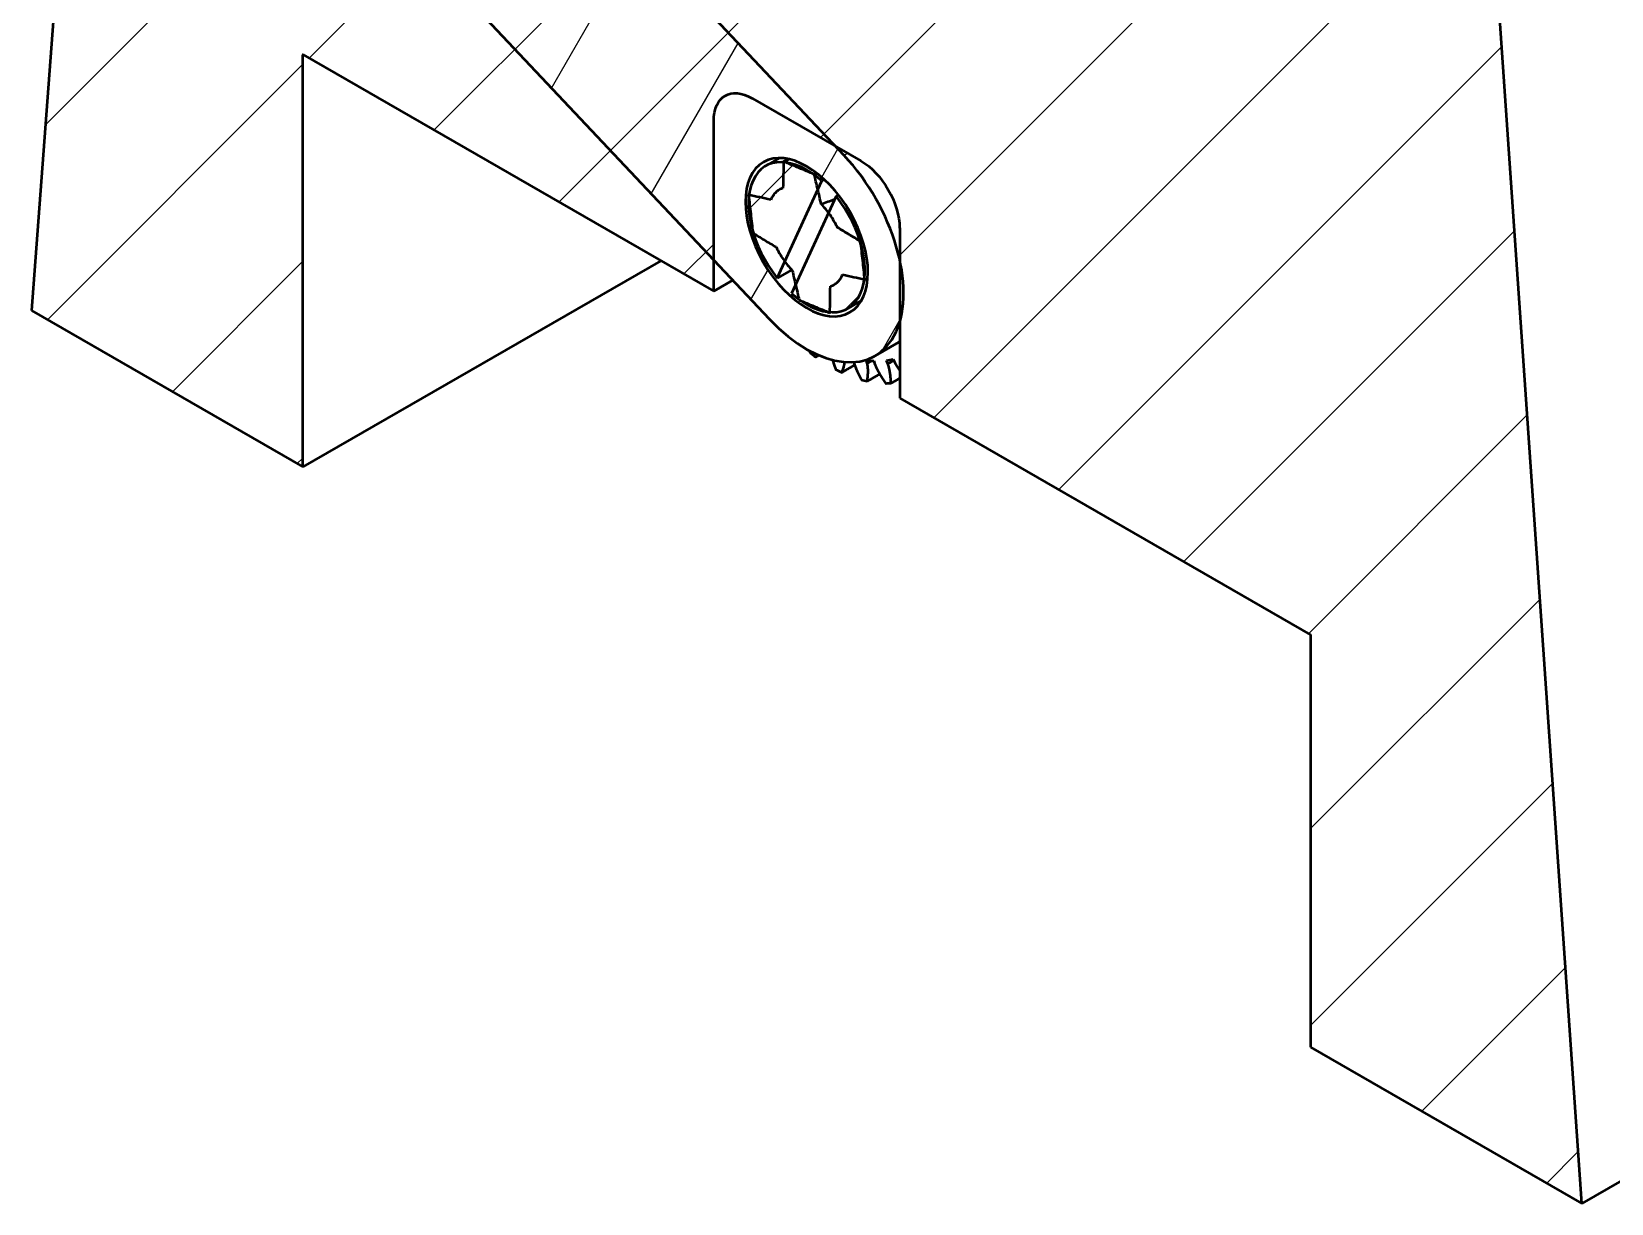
# Model space of a CAD drawing. Header units: inches. Extents: x 0.5 to 16.8, y 0.4 to 9.6.
# Drawn here: x 14.155 to 15.574, y 0.825 to 1.877 of the extents above; entities that cross this region are included whole.
import ezdxf

# ---------------------------------------------------------------- set-up
doc = ezdxf.new("R2010")
doc.units = ezdxf.units.IN
doc.header["$LTSCALE"] = 0.75
doc.header["$MEASUREMENT"] = 0
for name, color, linetype, lineweight in [('Hatching', 7, 'Continuous', 25), ('Visible', 7, 'Continuous', 50), ('Visible Narrow', 7, 'Continuous', 25)]:
    doc.layers.add(name, color=color, linetype=linetype, lineweight=lineweight)

msp = doc.modelspace()

# ---------------------------------------------------------------- hatches: boundary and pattern name
at = {"layer": 'Hatching'}
h = msp.add_hatch(dxfattribs=at)
h.set_pattern_fill('ANSI31', color=256, angle=-7e-15, style=0)
edge = h.paths.add_edge_path(flags=0)
edge.add_line((14.9558, 2.1151), (14.9558, 2.1019))
edge.add_line((14.9558, 2.1019), (14.9558, 2.1019))
edge.add_ellipse((14.8514, 2.1605), major_axis=(0.0737, -0.1279), ratio=0.578093, start_angle=0, end_angle=45.8023, ccw=False)
edge.add_ellipse((14.8514, 2.1605), major_axis=(0.0737, -0.1279), ratio=0.578093, start_angle=-135.5807, end_angle=0, ccw=False)
edge.add_line((14.747, 2.2221), (14.747, 2.2221))
edge.add_line((14.747, 2.2221), (14.747, 2.2354))
edge.add_spline(control_points=[(14.747, 2.2354), (14.6773, 2.2923), (14.6107, 2.3617), (14.4871, 2.5206), (14.4313, 2.6093), (14.3844, 2.7019)], knot_values=[-6.256456, -6.256456, -6.256456, -6.256456, -3.17532, -3.17532, 0, 0, 0, 0], degree=3, periodic=0)
edge.add_line((14.3844, 2.7019), (14.2424, 2.7836))
edge.add_line((14.2424, 2.7836), (14.1554, 1.6267))
edge.add_line((14.1554, 1.6267), (14.399, 1.4865))
edge.add_line((14.399, 1.4865), (14.399, 1.8565))
edge.add_ellipse((14.3991, 1.8565), major_axis=(-0.0000491, 0.0000853), ratio=0.578093, start_angle=0, end_angle=45.1108, ccw=False)
edge.add_ellipse((14.3991, 1.8565), major_axis=(-0.0000491, 0.0000853), ratio=0.578093, start_angle=315.1108, end_angle=360, ccw=False)
edge.add_line((14.3991, 1.8566), (14.7679, 1.6442))
edge.add_line((14.7679, 1.6442), (14.7679, 1.6722))
edge.add_line((14.7679, 1.6722), (14.7679, 1.7971))
edge.add_ellipse((14.8027, 1.777), major_axis=(-0.0246, 0.0426), ratio=0.578093, start_angle=0, end_angle=45.1108, ccw=False)
edge.add_ellipse((14.8027, 1.777), major_axis=(-0.0246, 0.0426), ratio=0.578093, start_angle=315.1108, end_angle=360, ccw=False)
edge.add_line((14.8027, 1.8173), (14.865, 1.7814))
edge.add_line((14.865, 1.7814), (14.8714, 1.7777))
edge.add_line((14.8714, 1.7777), (14.8772, 1.7744))
edge.add_line((14.8772, 1.7744), (14.9001, 1.7612))
edge.add_ellipse((14.9001, 1.7209), major_axis=(0.0246, -0.0426), ratio=0.578093, start_angle=45.1108, end_angle=135.1108, ccw=False)
edge.add_line((14.9349, 1.7009), (14.9349, 1.6727))
edge.add_line((14.9349, 1.6727), (14.9349, 1.6648))
edge.add_line((14.9349, 1.6648), (14.9349, 1.6164))
edge.add_line((14.9349, 1.6164), (14.9349, 1.548))
edge.add_line((14.9349, 1.548), (15.3037, 1.3356))
edge.add_ellipse((15.3037, 1.3356), major_axis=(0.0000491, -0.0000853), ratio=0.578093, start_angle=45.1108, end_angle=135.1108, ccw=False)
edge.add_line((15.3038, 1.3355), (15.3038, 0.9654))
edge.add_line((15.3038, 0.9654), (15.5474, 0.8252))
edge.add_line((15.5474, 0.8252), (15.4604, 2.0823))
edge.add_line((15.4604, 2.0823), (15.322, 2.162))
edge.add_line((15.322, 2.162), (15.3185, 2.164))
edge.add_spline(control_points=[(15.3185, 2.164), (15.3008, 2.1495), (15.2818, 2.1369), (15.2617, 2.1265)], knot_values=[-6.270303, -6.270303, -6.270303, -6.270303, -5.075261, -5.075261, -5.075261, -5.075261], degree=3, periodic=0)
edge.add_spline(control_points=[(15.2617, 2.1265), (15.2473, 2.119), (15.2324, 2.1127), (15.1803, 2.095), (15.1406, 2.0888), (15.0531, 2.0901), (15.0052, 2.0986), (14.9558, 2.1151)], knot_values=[-5.075261, -5.075261, -5.075261, -5.075261, -4.225638, -4.225638, -2.213051, -2.213051, -0.037575, -0.037575, -0.037575, -0.037575], degree=3, periodic=0)
h = msp.add_hatch(dxfattribs=at)
h.set_pattern_fill('ANSI31', color=256, angle=15, style=0)
edge = h.paths.add_edge_path(flags=0)
edge.add_line((14.885, 1.7661), (14.8772, 1.7744))
edge.add_line((14.8772, 1.7744), (14.8733, 1.7785))
edge.add_line((14.8733, 1.7785), (14.8684, 1.7837))
edge.add_line((14.8684, 1.7837), (14.6587, 2.0061))
edge.add_line((14.6587, 2.0061), (14.5957, 2.0729))
edge.add_ellipse((14.562, 1.9995), major_axis=(-0.0614, 0.1066), ratio=0.578093, start_angle=292.3796, end_angle=360)
edge.add_ellipse((14.562, 1.9995), major_axis=(-0.0614, 0.1066), ratio=0.578093, start_angle=0, end_angle=110.2192)
edge.add_ellipse((14.562, 1.9995), major_axis=(0.0614, -0.1066), ratio=0.578093, start_angle=290.2192, end_angle=292.3796)
edge.add_line((14.5284, 1.9261), (14.7679, 1.6722))
edge.add_line((14.7679, 1.6722), (14.8178, 1.6192))
edge.add_ellipse((14.8514, 1.6927), major_axis=(0.0614, -0.1066), ratio=0.578093, start_angle=292.3796, end_angle=360)
edge.add_ellipse((14.8514, 1.6927), major_axis=(0.0614, -0.1066), ratio=0.578093, start_angle=360, end_angle=388.8506)
edge.add_ellipse((14.8514, 1.6927), major_axis=(-0.0614, 0.1066), ratio=0.578093, start_angle=208.8506, end_angle=237.5254)
edge.add_ellipse((14.8514, 1.6927), major_axis=(-0.0614, 0.1066), ratio=0.578093, start_angle=237.5254, end_angle=241.371)
edge.add_ellipse((14.8514, 1.6927), major_axis=(-0.0614, 0.1066), ratio=0.578093, start_angle=241.371, end_angle=292.3796)
edge = h.paths.add_edge_path(flags=0)
edge.add_ellipse((14.8514, 1.6927), major_axis=(-0.0388, 0.0674), ratio=0.578093, start_angle=0, end_angle=45.1108, ccw=False)
edge.add_ellipse((14.8514, 1.6927), major_axis=(-0.0388, 0.0674), ratio=0.578093, start_angle=180, end_angle=360, ccw=False)
edge.add_ellipse((14.8514, 1.6927), major_axis=(0.0388, -0.0674), ratio=0.578093, start_angle=225.1108, end_angle=360, ccw=False)
edge = h.paths.add_edge_path(flags=0)
edge.add_ellipse((14.562, 1.9995), major_axis=(-0.0388, 0.0674), ratio=0.578093, start_angle=0, end_angle=45.1108, ccw=False)
edge.add_ellipse((14.562, 1.9995), major_axis=(-0.0388, 0.0674), ratio=0.578093, start_angle=-123.1515, end_angle=0, ccw=False)
edge.add_ellipse((14.562, 1.9995), major_axis=(0.0388, -0.0674), ratio=0.578093, start_angle=0, end_angle=56.8485, ccw=False)
edge.add_ellipse((14.562, 1.9995), major_axis=(0.0388, -0.0674), ratio=0.578093, start_angle=-56.8485, end_angle=0, ccw=False)
edge.add_ellipse((14.562, 1.9995), major_axis=(-0.0388, 0.0674), ratio=0.578093, start_angle=45.1108, end_angle=123.1515, ccw=False)
h = msp.add_hatch(dxfattribs=at)
h.set_pattern_fill('ANSI31', color=256, angle=75, style=0)
edge = h.paths.add_edge_path(flags=0)
edge.add_spline(control_points=[(14.879, 1.7014), (14.8781, 1.7032), (14.8772, 1.7049), (14.8762, 1.7066)], knot_values=[-0.265418, -0.265418, -0.265418, -0.265418, -0.205903, -0.205903, -0.205903, -0.205903], degree=3, periodic=0)
edge.add_spline(control_points=[(14.8762, 1.7066), (14.8761, 1.7068), (14.876, 1.707), (14.8748, 1.709), (14.8736, 1.7109), (14.8719, 1.7133), (14.8715, 1.714), (14.871, 1.7146)], knot_values=[-0.205903, -0.205903, -0.205903, -0.205903, -0.199062, -0.199062, -0.132708, -0.132708, -0.108068, -0.108068, -0.108068, -0.108068], degree=3, periodic=0)
edge.add_spline(control_points=[(14.871, 1.7146), (14.8702, 1.7157), (14.8694, 1.7168), (14.8672, 1.7195), (14.8658, 1.721), (14.8644, 1.7225)], knot_values=[-0.108068, -0.108068, -0.108068, -0.108068, -0.066355, -0.066355, 0, 0, 0, 0], degree=3, periodic=0)
edge.add_spline(control_points=[(14.8644, 1.7225), (14.8634, 1.7268), (14.8624, 1.7311), (14.8614, 1.7353)], knot_values=[-0.299946, -0.299946, -0.299946, -0.299946, -0.155599, -0.155599, -0.155599, -0.155599], degree=3, periodic=0)
edge.add_line((14.8614, 1.7353), (14.8584, 1.7485))
edge.add_line((14.8584, 1.7485), (14.8582, 1.7491))
edge.add_line((14.8582, 1.7491), (14.8563, 1.7499))
edge.add_line((14.8563, 1.7499), (14.8346, 1.7589))
edge.add_line((14.8346, 1.7589), (14.8325, 1.7598))
edge.add_line((14.8325, 1.7598), (14.8306, 1.7606))
edge.add_line((14.8306, 1.7606), (14.8306, 1.76))
edge.add_line((14.8306, 1.76), (14.8305, 1.7558))
edge.add_line((14.8305, 1.7558), (14.8301, 1.7367))
edge.add_spline(control_points=[(14.8301, 1.7367), (14.829, 1.7364), (14.8279, 1.7359), (14.8269, 1.7353)], knot_values=[-0.265418, -0.265418, -0.265418, -0.265418, -0.20317, -0.20317, -0.20317, -0.20317], degree=3, periodic=0)
edge.add_spline(control_points=[(14.8269, 1.7353), (14.8268, 1.7353), (14.8268, 1.7352), (14.8256, 1.7346), (14.8246, 1.7338), (14.8227, 1.732), (14.8219, 1.731), (14.8204, 1.7288), (14.8197, 1.7276), (14.8191, 1.7262)], knot_values=[-0.20317, -0.20317, -0.20317, -0.20317, -0.199062, -0.199062, -0.132708, -0.132708, -0.066355, -0.066355, 0, 0, 0, 0], degree=3, periodic=0)
edge.add_line((14.8191, 1.7262), (14.8185, 1.7264))
edge.add_spline(control_points=[(14.8185, 1.7264), (14.8154, 1.7271), (14.8123, 1.7277), (14.806, 1.7291), (14.8028, 1.7298), (14.7997, 1.7305)], knot_values=[-0.291, -0.291, -0.291, -0.291, -0.149975, -0.149975, -0.00746, -0.00746, -0.00746, -0.00746], degree=3, periodic=0)
edge.add_line((14.7997, 1.7305), (14.7992, 1.7306))
edge.add_line((14.7992, 1.7306), (14.7995, 1.7283))
edge.add_line((14.7995, 1.7283), (14.8028, 1.6989))
edge.add_line((14.8028, 1.6989), (14.803, 1.6965))
edge.add_line((14.803, 1.6965), (14.8035, 1.6962))
edge.add_line((14.8035, 1.6962), (14.8239, 1.6839))
edge.add_spline(control_points=[(14.8239, 1.6839), (14.8248, 1.682), (14.8258, 1.6801), (14.8269, 1.6782)], knot_values=[-0.265418, -0.265418, -0.265418, -0.265418, -0.199339, -0.199339, -0.199339, -0.199339], degree=3, periodic=0)
edge.add_spline(control_points=[(14.8269, 1.6782), (14.8269, 1.6782), (14.8269, 1.6782), (14.828, 1.6763), (14.8292, 1.6744), (14.8309, 1.672), (14.8314, 1.6714), (14.8318, 1.6707)], knot_values=[-0.199339, -0.199339, -0.199339, -0.199339, -0.199062, -0.199062, -0.132708, -0.132708, -0.108068, -0.108068, -0.108068, -0.108068], degree=3, periodic=0)
edge.add_spline(control_points=[(14.8318, 1.6707), (14.8326, 1.6696), (14.8335, 1.6685), (14.8356, 1.6659), (14.837, 1.6643), (14.8384, 1.6628)], knot_values=[-0.108068, -0.108068, -0.108068, -0.108068, -0.066355, -0.066355, 0, 0, 0, 0], degree=3, periodic=0)
edge.add_spline(control_points=[(14.8384, 1.6628), (14.8394, 1.6585), (14.8404, 1.6543), (14.8414, 1.65)], knot_values=[-0.299946, -0.299946, -0.299946, -0.299946, -0.1556, -0.1556, -0.1556, -0.1556], degree=3, periodic=0)
edge.add_line((14.8414, 1.65), (14.8445, 1.6369))
edge.add_line((14.8445, 1.6369), (14.8446, 1.6362))
edge.add_line((14.8446, 1.6362), (14.8465, 1.6354))
edge.add_line((14.8465, 1.6354), (14.8703, 1.6255))
edge.add_line((14.8703, 1.6255), (14.8722, 1.6247))
edge.add_line((14.8722, 1.6247), (14.8722, 1.6253))
edge.add_line((14.8722, 1.6253), (14.8725, 1.6416))
edge.add_line((14.8725, 1.6416), (14.8727, 1.6486))
edge.add_spline(control_points=[(14.8727, 1.6486), (14.8738, 1.6489), (14.8749, 1.6494), (14.8759, 1.65)], knot_values=[-0.265418, -0.265418, -0.265418, -0.265418, -0.203164, -0.203164, -0.203164, -0.203164], degree=3, periodic=0)
edge.add_spline(control_points=[(14.8759, 1.65), (14.876, 1.6501), (14.8761, 1.6501), (14.8772, 1.6508), (14.8782, 1.6515), (14.8801, 1.6533), (14.8809, 1.6543), (14.8825, 1.6565), (14.8831, 1.6578), (14.8837, 1.6591)], knot_values=[-0.203164, -0.203164, -0.203164, -0.203164, -0.199062, -0.199062, -0.132708, -0.132708, -0.066355, -0.066355, 0, 0, 0, 0], degree=3, periodic=0)
edge.add_spline(control_points=[(14.8837, 1.6591), (14.887, 1.6583), (14.8904, 1.6576), (14.8968, 1.6562), (14.9, 1.6555), (14.9032, 1.6548)], knot_values=[-0.299946, -0.299946, -0.299946, -0.299946, -0.149975, -0.149975, -0.00746, -0.00746, -0.00746, -0.00746], degree=3, periodic=0)
edge.add_line((14.9032, 1.6548), (14.9036, 1.6547))
edge.add_line((14.9036, 1.6547), (14.9034, 1.6571))
edge.add_line((14.9034, 1.6571), (14.9001, 1.6865))
edge.add_line((14.9001, 1.6865), (14.8998, 1.6888))
edge.add_line((14.8998, 1.6888), (14.8993, 1.6891))
edge.add_line((14.8993, 1.6891), (14.879, 1.7014))
h = msp.add_hatch(dxfattribs=at)
h.set_pattern_fill('ANSI31', color=256, angle=-7e-15, style=0)
edge = h.paths.add_edge_path(flags=0)
edge.add_line((14.8778, 1.7295), (14.871, 1.7146))
edge.add_line((14.871, 1.7146), (14.8641, 1.6996))
edge.add_line((14.8641, 1.6996), (14.8475, 1.6632))
edge.add_line((14.8475, 1.6632), (14.8414, 1.65))
edge.add_line((14.8414, 1.65), (14.8378, 1.6422))
edge.add_ellipse((14.8514, 1.6927), major_axis=(0.0368, -0.064), ratio=0.578093, start_angle=300.0418, end_angle=307.4545)
edge.add_ellipse((14.8514, 1.6927), major_axis=(0.0368, -0.064), ratio=0.578093, start_angle=307.4545, end_angle=309.7112)
edge.add_ellipse((14.8514, 1.6927), major_axis=(0.0368, -0.064), ratio=0.578093, start_angle=309.7112, end_angle=336.3153)
edge.add_ellipse((14.8514, 1.6927), major_axis=(0.0368, -0.064), ratio=0.578093, start_angle=336.3153, end_angle=338.572)
edge.add_ellipse((14.8514, 1.6927), major_axis=(0.0368, -0.064), ratio=0.578093, start_angle=338.572, end_angle=360)
edge.add_ellipse((14.8514, 1.6927), major_axis=(0.0368, -0.064), ratio=0.578093, start_angle=360, end_angle=397.4545)
edge.add_ellipse((14.8514, 1.6927), major_axis=(-0.0368, 0.064), ratio=0.578093, start_angle=217.4545, end_angle=219.7112)
edge.add_ellipse((14.8514, 1.6927), major_axis=(-0.0368, 0.064), ratio=0.578093, start_angle=219.7112, end_angle=246.3153)
edge.add_ellipse((14.8514, 1.6927), major_axis=(-0.0368, 0.064), ratio=0.578093, start_angle=246.3153, end_angle=248.572)
edge.add_ellipse((14.8514, 1.6927), major_axis=(-0.0368, 0.064), ratio=0.578093, start_angle=248.572, end_angle=284.7173)
edge = h.paths.add_edge_path(flags=0)
edge.add_line((14.825, 1.6558), (14.8318, 1.6707))
edge.add_line((14.8318, 1.6707), (14.8358, 1.6794))
edge.add_line((14.8358, 1.6794), (14.8382, 1.6847))
edge.add_line((14.8382, 1.6847), (14.8614, 1.7353))
edge.add_line((14.8614, 1.7353), (14.865, 1.7431))
edge.add_ellipse((14.8514, 1.6927), major_axis=(-0.0368, 0.064), ratio=0.578093, start_angle=300.0418, end_angle=307.4545)
edge.add_ellipse((14.8514, 1.6927), major_axis=(-0.0368, 0.064), ratio=0.578093, start_angle=307.4545, end_angle=309.7112)
edge.add_ellipse((14.8514, 1.6927), major_axis=(-0.0368, 0.064), ratio=0.578093, start_angle=309.7112, end_angle=336.3154)
edge.add_ellipse((14.8514, 1.6927), major_axis=(-0.0368, 0.064), ratio=0.578093, start_angle=336.3154, end_angle=338.572)
edge.add_ellipse((14.8514, 1.6927), major_axis=(-0.0368, 0.064), ratio=0.578093, start_angle=338.572, end_angle=360)
edge.add_ellipse((14.8514, 1.6927), major_axis=(-0.0368, 0.064), ratio=0.578093, start_angle=0, end_angle=37.4545)
edge.add_ellipse((14.8514, 1.6927), major_axis=(0.0368, -0.064), ratio=0.578093, start_angle=217.4545, end_angle=219.7112)
edge.add_ellipse((14.8514, 1.6927), major_axis=(0.0368, -0.064), ratio=0.578093, start_angle=219.7112, end_angle=246.3153)
edge.add_ellipse((14.8514, 1.6927), major_axis=(0.0368, -0.064), ratio=0.578093, start_angle=246.3153, end_angle=248.572)
edge.add_ellipse((14.8514, 1.6927), major_axis=(0.0368, -0.064), ratio=0.578093, start_angle=248.572, end_angle=284.7173)

# ---------------------------------------------------------------- linework, layer by layer
at = {"layer": 'Visible', "extrusion": (0, 0.817547, 0.575862)}
for p, q in [((14.2424, 2.7836, -0.0786), (14.1554, 1.6267, -0.9999)), ((14.885, 1.7661, -0.0093), (14.5957, 2.0729, -0.1472)), ((15.5474, 0.8252, 0.1381), (15.4604, 2.0823, 0.9172)), ((14.5284, 1.9261, -0.3328), (14.8178, 1.6192, -0.195)), ((14.399, 1.4865, -0.8007), (14.399, 1.8565, -0.5401)), ((14.3991, 1.8566, -0.54), (14.7679, 1.6442, -0.2385)), ((14.8027, 1.8173, -0.074), (14.9001, 1.7612, 0.0057)), ((14.7679, 1.6442, -0.2385), (14.7679, 1.7971, -0.1308)), ((14.8268, 1.7637, -0.1122), (14.8146, 1.7566, -0.1022)), ((14.825, 1.6558, -0.1604), (14.865, 1.7431, -0.05)), ((14.8672, 1.7444, -0.0519), (14.865, 1.7431, -0.05)), ((14.8799, 1.7307, -0.0456), (14.8778, 1.7295, -0.0439)), ((14.8778, 1.7295, -0.0439), (14.8378, 1.6422, -0.1543)), ((14.8726, 1.7254, -0.1056), (14.8726, 1.7254, -0.1056)), ((14.9349, 1.7009, 0.0058), (14.9349, 1.548, -0.1019)), ((14.7204, 1.6715, -1.0635), (14.399, 1.4865, -0.8007)), ((14.838, 1.6633, -0.171), (14.825, 1.6558, -0.1604)), ((14.785, 1.654, -0.2524), (14.7679, 1.6442, -0.2385)), ((14.9005, 1.6357, -0.1122), (14.8883, 1.6287, -0.1022)), ((14.1554, 1.6267, -0.9999), (14.399, 1.4865, -0.8007)), ((14.9342, 1.5984, -0.1197), (14.9128, 1.586, -0.1022)), ((14.9058, 1.5792, -0.1679), (14.905, 1.5823, -0.1668)), ((14.9117, 1.5815, -0.1591), (14.9127, 1.5784, -0.1601)), ((14.9243, 1.5788, -0.1456), (14.9231, 1.5819, -0.145)), ((14.929, 1.5831, -0.1368), (14.9304, 1.58, -0.1373)), ((14.9349, 1.548, -0.1019), (15.3037, 1.3356, 0.1996)), ((15.3038, 1.3355, 0.1996), (15.3038, 0.9654, -0.0611)), ((16.0914, 1.1384, -0.3067), (15.5474, 0.8252, 0.1381)), ((15.3038, 0.9654, -0.0611), (15.5474, 0.8252, 0.1381))]:
    msp.add_line(p, q, dxfattribs=at)
at = {"layer": 'Visible', "extrusion": (0.707107, 0.407196, -0.578093)}
msp.add_circle((-5.9445, 7.845, 11.2498), 0.0778, dxfattribs=at)
for centre, radius, start, end in [((-5.5768, 7.3084, 11.2498), 0.0000984, 314.8892, 44.8892), ((-5.8471, 7.8448, 11.2498), 0.0492, 314.8892, 44.8892), ((-5.9443, 7.9424, 11.2498), 0.0492, 44.8892, 134.8892), ((-5.9445, 7.845, 11.2801), 0.123, 179.3558, 180), ((-5.9445, 7.845, 11.2801), 0.1575, 231.7667, 234.4074), ((-5.9445, 7.845, 11.2801), 0.1575, 219.7667, 222.4074), ((-5.9445, 7.845, 11.2801), 0.1575, 207.7667, 210.4074), ((-5.9445, 7.845, 11.2801), 0.1575, 195.7667, 198.4074), ((-6.4797, 8.2148, 11.2498), 0.0000984, 44.8892, 134.8892)]:
    msp.add_arc(centre, radius, start, end, dxfattribs=at)
at = {"layer": 'Visible', "extrusion": (-0.707107, -0.407196, 0.578093)}
for centre, radius, start, end in [((5.9445, 7.845, -11.2498), 0.0738, 120.0418, 284.7173), ((5.9445, 7.845, -11.2498), 0.123, 292.3796, 112.3796), ((5.9445, 7.845, -11.2801), 0.0778, 195.967, 198.3107), ((5.9445, 7.845, -11.2498), 0.0738, 300.0418, 104.7173), ((5.9445, 7.845, -11.2801), 0.0778, 341.6893, 344.033), ((5.9445, 7.845, -11.2801), 0.1353, 334.7669, 339.059), ((5.9445, 7.845, -11.2801), 0.1353, 346.7669, 351.059)]:
    msp.add_arc(centre, radius, start, end, dxfattribs=at)
at = {"layer": 'Visible'}
for points, degree, knots in [([(14.8306, 1.7606, -0.0797), (14.8306, 1.7566, -0.0826), (14.8305, 1.7526, -0.0855), (14.8303, 1.7447, -0.0913), (14.8302, 1.7407, -0.0942), (14.8301, 1.7367, -0.0971)], 3, [-0.2999499, -0.2999499, -0.2999499, -0.2999499, -0.1499749, -0.1499749, 0, 0, 0, 0]), ([(14.8582, 1.7491, -0.0541), (14.8536, 1.751, -0.0583), (14.849, 1.7529, -0.0626), (14.8398, 1.7568, -0.0712), (14.8352, 1.7587, -0.0754), (14.8306, 1.7606, -0.0797)], 3, [-0.3999333, -0.3999333, -0.3999333, -0.3999333, -0.1999668, -0.1999668, 0, 0, 0, 0]), ([(14.8644, 1.7225, -0.0653), (14.8634, 1.727, -0.0634), (14.8623, 1.7314, -0.0615), (14.8603, 1.7403, -0.0578), (14.8592, 1.7447, -0.0559), (14.8582, 1.7491, -0.0541)], 3, [-0.2999457, -0.2999457, -0.2999457, -0.2999457, -0.1499754, -0.1499754, -0.0000009, -0.0000009, -0.0000009, -0.0000009]), ([(14.8191, 1.7262, -0.118), (14.8158, 1.727, -0.1215), (14.8125, 1.7277, -0.1251), (14.8058, 1.7292, -0.1322), (14.8025, 1.7299, -0.1358), (14.7992, 1.7306, -0.1393)], 3, [-0.2999457, -0.2999457, -0.2999457, -0.2999457, -0.1499754, -0.1499754, -0.0000009, -0.0000009, -0.0000009, -0.0000009]), ([(14.7992, 1.7306, -0.1393), (14.7998, 1.7249, -0.1425), (14.8005, 1.7192, -0.1458), (14.8017, 1.7079, -0.1522), (14.8024, 1.7022, -0.1554), (14.803, 1.6965, -0.1586)], 3, [-0.3999333, -0.3999333, -0.3999333, -0.3999333, -0.1999668, -0.1999668, 0, 0, 0, 0]), ([(14.8301, 1.7367, -0.0971), (14.8289, 1.7364, -0.0989), (14.8278, 1.7358, -0.1007), (14.8256, 1.7346, -0.1042), (14.8246, 1.7338, -0.106), (14.8227, 1.732, -0.1095), (14.8219, 1.731, -0.1113), (14.8204, 1.7288, -0.1147), (14.8197, 1.7276, -0.1164), (14.8191, 1.7262, -0.118)], 3, [-0.2654182, -0.2654182, -0.2654182, -0.2654182, -0.1990619, -0.1990619, -0.1327079, -0.1327079, -0.0663548, -0.0663548, 0, 0, 0, 0]), ([(14.879, 1.7014, -0.0623), (14.878, 1.7034, -0.0621), (14.877, 1.7053, -0.062), (14.8748, 1.709, -0.062), (14.8736, 1.7109, -0.0622), (14.8712, 1.7144, -0.0627), (14.8699, 1.7162, -0.063), (14.8672, 1.7195, -0.064), (14.8658, 1.721, -0.0646), (14.8644, 1.7225, -0.0653)], 3, [-0.2654182, -0.2654182, -0.2654182, -0.2654182, -0.1990619, -0.1990619, -0.1327079, -0.1327079, -0.0663548, -0.0663548, 0, 0, 0, 0]), ([(14.803, 1.6965, -0.1586), (14.8065, 1.6944, -0.1559), (14.81, 1.6923, -0.1531), (14.8169, 1.6881, -0.1475), (14.8204, 1.686, -0.1448), (14.8239, 1.6839, -0.142)], 3, [-0.2999499, -0.2999499, -0.2999499, -0.2999499, -0.1499749, -0.1499749, 0, 0, 0, 0]), ([(14.8998, 1.6888, -0.0457), (14.8963, 1.6909, -0.0484), (14.8929, 1.693, -0.0512), (14.8859, 1.6972, -0.0568), (14.8824, 1.6993, -0.0596), (14.879, 1.7014, -0.0623)], 3, [-0.2999499, -0.2999499, -0.2999499, -0.2999499, -0.1499749, -0.1499749, 0, 0, 0, 0]), ([(14.9036, 1.6547, -0.065), (14.903, 1.6604, -0.0618), (14.9024, 1.6661, -0.0586), (14.9011, 1.6774, -0.0521), (14.9005, 1.6831, -0.0489), (14.8998, 1.6888, -0.0457)], 3, [-0.3999333, -0.3999333, -0.3999333, -0.3999333, -0.1999668, -0.1999668, 0, 0, 0, 0]), ([(14.8239, 1.6839, -0.142), (14.8248, 1.682, -0.1422), (14.8259, 1.68, -0.1423), (14.828, 1.6763, -0.1423), (14.8292, 1.6744, -0.1422), (14.8317, 1.6709, -0.1417), (14.833, 1.6692, -0.1413), (14.8356, 1.6659, -0.1403), (14.837, 1.6643, -0.1398), (14.8384, 1.6628, -0.1391)], 3, [-0.2654182, -0.2654182, -0.2654182, -0.2654182, -0.1990619, -0.1990619, -0.1327079, -0.1327079, -0.0663548, -0.0663548, 0, 0, 0, 0]), ([(14.8384, 1.6628, -0.1391), (14.8395, 1.6584, -0.1409), (14.8405, 1.6539, -0.1428), (14.8426, 1.6451, -0.1465), (14.8436, 1.6406, -0.1484), (14.8446, 1.6362, -0.1503)], 3, [-0.2999457, -0.2999457, -0.2999457, -0.2999457, -0.1499754, -0.1499754, -0.0000009, -0.0000009, -0.0000009, -0.0000009]), ([(14.8722, 1.6247, -0.1246), (14.8723, 1.6287, -0.1217), (14.8724, 1.6327, -0.1188), (14.8725, 1.6406, -0.113), (14.8726, 1.6446, -0.1101), (14.8727, 1.6486, -0.1072)], 3, [-0.2999499, -0.2999499, -0.2999499, -0.2999499, -0.1499749, -0.1499749, 0, 0, 0, 0]), ([(14.8727, 1.6486, -0.1072), (14.8739, 1.649, -0.1054), (14.8751, 1.6495, -0.1036), (14.8772, 1.6508, -0.1001), (14.8782, 1.6515, -0.0983), (14.8801, 1.6533, -0.0948), (14.8809, 1.6543, -0.0931), (14.8825, 1.6565, -0.0896), (14.8831, 1.6578, -0.088), (14.8837, 1.6591, -0.0863)], 3, [-0.2654182, -0.2654182, -0.2654182, -0.2654182, -0.1990619, -0.1990619, -0.1327079, -0.1327079, -0.0663548, -0.0663548, 0, 0, 0, 0]), ([(14.8837, 1.6591, -0.0863), (14.887, 1.6583, -0.0828), (14.8904, 1.6576, -0.0792), (14.897, 1.6562, -0.0721), (14.9003, 1.6554, -0.0686), (14.9036, 1.6547, -0.065)], 3, [-0.2999457, -0.2999457, -0.2999457, -0.2999457, -0.1499754, -0.1499754, -0.0000009, -0.0000009, -0.0000009, -0.0000009]), ([(14.8446, 1.6362, -0.1503), (14.8492, 1.6343, -0.146), (14.8538, 1.6324, -0.1417), (14.863, 1.6286, -0.1331), (14.8676, 1.6266, -0.1289), (14.8722, 1.6247, -0.1246)], 3, [-0.3999333, -0.3999333, -0.3999333, -0.3999333, -0.1999668, -0.1999668, 0, 0, 0, 0]), ([(14.8539, 1.5907, -0.2233), (14.854, 1.5906, -0.2234), (14.854, 1.5904, -0.2234), (14.8541, 1.5902, -0.2235), (14.8541, 1.5899, -0.2237), (14.8542, 1.5895, -0.2238), (14.8543, 1.5891, -0.224), (14.8544, 1.5889, -0.2241), (14.8544, 1.5887, -0.2241), (14.8544, 1.5886, -0.2242)], 5, [0.8921231, 0.8921231, 0.8921231, 0.8921231, 0.8921231, 0.8921231, 0.9111111, 0.9333333, 0.9555556, 0.9777778, 1, 1, 1, 1, 1, 1]), ([(14.8595, 1.5849, -0.2206), (14.8596, 1.5849, -0.2205), (14.8596, 1.585, -0.2204), (14.8597, 1.5851, -0.2202), (14.8599, 1.5853, -0.2199), (14.8601, 1.5855, -0.2195), (14.8603, 1.5857, -0.2191), (14.8604, 1.5859, -0.2188), (14.8606, 1.5861, -0.2184), (14.8608, 1.5863, -0.218), (14.861, 1.5865, -0.2177), (14.8611, 1.5867, -0.2174), (14.8612, 1.5869, -0.2171), (14.8613, 1.587, -0.217), (14.8613, 1.587, -0.2169), (14.8613, 1.587, -0.2169)], 5, [-1, -1, -1, -1, -1, -1, -0.9777778, -0.9555556, -0.9333333, -0.9111111, -0.8888889, -0.8666667, -0.8444444, -0.8222222, -0.8, -0.7777778, -0.7737193, -0.7737193, -0.7737193, -0.7737193, -0.7737193, -0.7737193]), ([(14.8746, 1.5824, -0.2039), (14.8746, 1.5824, -0.2039), (14.8747, 1.5823, -0.2039), (14.8747, 1.5821, -0.204), (14.8748, 1.5819, -0.2041), (14.8749, 1.5815, -0.2042), (14.875, 1.5811, -0.2043), (14.8751, 1.5807, -0.2044), (14.8753, 1.5803, -0.2046), (14.8754, 1.5799, -0.2047), (14.8755, 1.5795, -0.2048), (14.8757, 1.5791, -0.2049), (14.8758, 1.5786, -0.2051), (14.876, 1.5782, -0.2052), (14.8761, 1.5778, -0.2053), (14.8762, 1.5774, -0.2054), (14.8764, 1.577, -0.2055), (14.8765, 1.5766, -0.2056), (14.8767, 1.5761, -0.2057), (14.8769, 1.5757, -0.2058), (14.877, 1.5753, -0.206), (14.8772, 1.5749, -0.2061), (14.8773, 1.5744, -0.2061), (14.8775, 1.5741, -0.2062), (14.8776, 1.5739, -0.2063), (14.8776, 1.5737, -0.2063), (14.8777, 1.5736, -0.2063)], 5, [0.5323229, 0.5323229, 0.5323229, 0.5323229, 0.5323229, 0.5323229, 0.5333333, 0.5555556, 0.5777778, 0.6, 0.6222222, 0.6444444, 0.6666667, 0.6888889, 0.7111111, 0.7333333, 0.7555556, 0.7777778, 0.8, 0.8222222, 0.8444444, 0.8666667, 0.8888889, 0.9111111, 0.9333333, 0.9555556, 0.9777778, 1, 1, 1, 1, 1, 1]), ([(14.8828, 1.571, -0.2019), (14.8828, 1.5711, -0.2018), (14.8829, 1.5712, -0.2017), (14.8829, 1.5714, -0.2015), (14.883, 1.5716, -0.2012), (14.8832, 1.5719, -0.2008), (14.8833, 1.5722, -0.2005), (14.8834, 1.5724, -0.2001), (14.8835, 1.5727, -0.1998), (14.8836, 1.573, -0.1994), (14.8838, 1.5733, -0.1991), (14.8839, 1.5736, -0.1988), (14.884, 1.5739, -0.1984), (14.8841, 1.5742, -0.1981), (14.8842, 1.5745, -0.1978), (14.8843, 1.5748, -0.1974), (14.8844, 1.5751, -0.1971), (14.8845, 1.5753, -0.1968), (14.8846, 1.5756, -0.1965), (14.8847, 1.5759, -0.1961), (14.8848, 1.5762, -0.1958), (14.8848, 1.5766, -0.1955), (14.8849, 1.5769, -0.1952), (14.885, 1.5772, -0.1949), (14.8851, 1.5775, -0.1945), (14.8852, 1.5778, -0.1942), (14.8852, 1.5781, -0.1939), (14.8853, 1.5784, -0.1936), (14.8854, 1.5787, -0.1933), (14.8854, 1.579, -0.193), (14.8855, 1.5794, -0.1927), (14.8855, 1.5797, -0.1924), (14.8856, 1.58, -0.1922), (14.8856, 1.5802, -0.192), (14.8857, 1.5803, -0.1918), (14.8857, 1.5804, -0.1917), (14.8857, 1.5805, -0.1917)], 5, [-1, -1, -1, -1, -1, -1, -0.9777778, -0.9555556, -0.9333333, -0.9111111, -0.8888889, -0.8666667, -0.8444444, -0.8222222, -0.8, -0.7777778, -0.7555556, -0.7333333, -0.7111111, -0.6888889, -0.6666667, -0.6444444, -0.6222222, -0.6, -0.5777778, -0.5555556, -0.5333333, -0.5111111, -0.4888889, -0.4666667, -0.4444444, -0.4222222, -0.4, -0.3777778, -0.3555556, -0.3333333, -0.3111111, -0.300371, -0.300371, -0.300371, -0.300371, -0.300371, -0.300371]), ([(14.8945, 1.5778, -0.2114), (14.8935, 1.5772, -0.2107), (14.8912, 1.5759, -0.2088), (14.8889, 1.5745, -0.2068), (14.8865, 1.5732, -0.2049), (14.8842, 1.5718, -0.203), (14.8828, 1.571, -0.2019)], 5, [0.56636172, 0.56636172, 0.56636172, 0.56636172, 0.56636172, 0.56636172, 0.58, 0.6, 0.6, 0.6, 0.6, 0.6, 0.6]), ([(14.8936, 1.5804, -0.182), (14.8937, 1.5803, -0.182), (14.8937, 1.5802, -0.1821), (14.8938, 1.5799, -0.1822), (14.8939, 1.5796, -0.1823), (14.894, 1.5792, -0.1824), (14.8941, 1.5789, -0.1825), (14.8943, 1.5785, -0.1826), (14.8944, 1.5781, -0.1827), (14.8945, 1.5777, -0.1828), (14.8947, 1.5773, -0.1829), (14.8948, 1.5769, -0.183), (14.895, 1.5765, -0.1831), (14.8951, 1.5761, -0.1832), (14.8953, 1.5757, -0.1833), (14.8955, 1.5753, -0.1834), (14.8956, 1.5749, -0.1835), (14.8958, 1.5745, -0.1836), (14.8959, 1.5741, -0.1837), (14.8961, 1.5737, -0.1837), (14.8963, 1.5733, -0.1838), (14.8965, 1.5729, -0.1839), (14.8966, 1.5724, -0.1839), (14.8968, 1.572, -0.184), (14.897, 1.5716, -0.1841), (14.8972, 1.5712, -0.1841), (14.8974, 1.5708, -0.1842), (14.8976, 1.5704, -0.1842), (14.8978, 1.57, -0.1843), (14.898, 1.5696, -0.1843), (14.8982, 1.5692, -0.1844), (14.8984, 1.5688, -0.1844), (14.8986, 1.5684, -0.1845), (14.8988, 1.568, -0.1845), (14.899, 1.5676, -0.1845), (14.8992, 1.5672, -0.1846), (14.8994, 1.5668, -0.1846), (14.8996, 1.5664, -0.1846), (14.8998, 1.5659, -0.1846), (14.9, 1.5655, -0.1847), (14.9003, 1.5651, -0.1847), (14.9004, 1.5648, -0.1847), (14.9006, 1.5646, -0.1847), (14.9007, 1.5644, -0.1847), (14.9007, 1.5643, -0.1847)], 5, [0.1119813, 0.1119813, 0.1119813, 0.1119813, 0.1119813, 0.1119813, 0.1333333, 0.1555556, 0.1777778, 0.2, 0.2222222, 0.2444444, 0.2666667, 0.2888889, 0.3111111, 0.3333333, 0.3555556, 0.3777778, 0.4, 0.4222222, 0.4444444, 0.4666667, 0.4888889, 0.5111111, 0.5333333, 0.5555556, 0.5777778, 0.6, 0.6222222, 0.6444444, 0.6666667, 0.6888889, 0.7111111, 0.7333333, 0.7555556, 0.7777778, 0.8, 0.8222222, 0.8444444, 0.8666667, 0.8888889, 0.9111111, 0.9333333, 0.9555556, 0.9777778, 1, 1, 1, 1, 1, 1]), ([(14.9304, 1.58, -0.1373), (14.9305, 1.5799, -0.1373), (14.9306, 1.5798, -0.1373), (14.9307, 1.5796, -0.1373), (14.9308, 1.5793, -0.1373), (14.931, 1.5789, -0.1373), (14.9312, 1.5785, -0.1373), (14.9315, 1.5782, -0.1373), (14.9317, 1.5778, -0.1373), (14.9319, 1.5774, -0.1373), (14.9321, 1.5771, -0.1373), (14.9324, 1.5767, -0.1373), (14.9326, 1.5763, -0.1372), (14.9328, 1.576, -0.1372), (14.9331, 1.5756, -0.1372), (14.9333, 1.5752, -0.1371), (14.9336, 1.5749, -0.1371), (14.9338, 1.5745, -0.137), (14.9341, 1.5742, -0.137), (14.9343, 1.5738, -0.1369), (14.9345, 1.5735, -0.1369), (14.9347, 1.5733, -0.1368), (14.9348, 1.5731, -0.1368), (14.9349, 1.573, -0.1368), (14.9349, 1.573, -0.1368)], 5, [0, 0, 0, 0, 0, 0, 0.0222222, 0.0444444, 0.0666667, 0.0888889, 0.1111111, 0.1333333, 0.1555556, 0.1777778, 0.2, 0.2222222, 0.2444444, 0.2666667, 0.2888889, 0.3111111, 0.3333333, 0.3555556, 0.3777778, 0.4, 0.4222222, 0.4325498, 0.4325498, 0.4325498, 0.4325498, 0.4325498, 0.4325498]), ([(14.917, 1.5696, -0.1888), (14.9161, 1.5691, -0.1881), (14.9138, 1.5678, -0.1863), (14.9116, 1.5665, -0.1844), (14.9093, 1.5652, -0.1825), (14.907, 1.5639, -0.1807), (14.9056, 1.5631, -0.1795)], 5, [0.56737291, 0.56737291, 0.56737291, 0.56737291, 0.56737291, 0.56737291, 0.58, 0.6, 0.6, 0.6, 0.6, 0.6, 0.6]), ([(14.9349, 1.5659, -0.161), (14.9347, 1.5658, -0.1609), (14.9332, 1.5649, -0.1596), (14.9316, 1.5639, -0.1583), (14.93, 1.563, -0.157), (14.9284, 1.5621, -0.1557), (14.927, 1.5613, -0.1546)], 5, [0.57732215, 0.57732215, 0.57732215, 0.57732215, 0.57732215, 0.57732215, 0.58, 0.6, 0.6, 0.6, 0.6, 0.6, 0.6])]:
    msp.add_open_spline(points, degree=degree, knots=knots, dxfattribs=at)
for points, degree in [([(14.8306, 1.7606, -0.0797), (14.8322, 1.7613, -0.0804), (14.8338, 1.762, -0.0811), (14.8354, 1.7627, -0.0817)], 3), ([(14.8582, 1.7491, -0.0541), (14.8591, 1.7494, -0.0545), (14.8599, 1.7496, -0.0549), (14.8608, 1.7499, -0.0553)], 3), ([(14.7992, 1.7306, -0.1393), (14.7994, 1.7308, -0.1394), (14.7996, 1.7309, -0.1395), (14.7998, 1.7311, -0.1396)], 3), ([(14.8644, 1.7225, -0.0653), (14.8684, 1.7239, -0.0678), (14.8725, 1.7253, -0.0704), (14.8765, 1.7267, -0.073)], 3), ([(14.8998, 1.6888, -0.0457), (14.9005, 1.6889, -0.0462), (14.9011, 1.6891, -0.0468), (14.9018, 1.6892, -0.0473)], 3), ([(14.9036, 1.6547, -0.065), (14.9045, 1.655, -0.0659), (14.9053, 1.6552, -0.0669), (14.9062, 1.6555, -0.0678)], 3), ([(14.8722, 1.6247, -0.1246), (14.8724, 1.6249, -0.1249), (14.8726, 1.6251, -0.1253), (14.8729, 1.6253, -0.1256)], 3), ([(14.8624, 1.5865, -0.223), (14.8619, 1.5862, -0.2225), (14.8613, 1.5859, -0.222), (14.8607, 1.5855, -0.2216), (14.8601, 1.5852, -0.2211), (14.8595, 1.5849, -0.2206)], 5), ([(14.9056, 1.5631, -0.1795), (14.9056, 1.5632, -0.1795), (14.9057, 1.5633, -0.1794), (14.9057, 1.5635, -0.1792), (14.9058, 1.5638, -0.1789), (14.9058, 1.5641, -0.1786), (14.9059, 1.5644, -0.1783), (14.9059, 1.5648, -0.178), (14.906, 1.5651, -0.1777), (14.906, 1.5655, -0.1774), (14.9061, 1.5658, -0.1771), (14.9061, 1.5662, -0.1768), (14.9062, 1.5665, -0.1765), (14.9062, 1.5668, -0.1762), (14.9062, 1.5672, -0.1759), (14.9063, 1.5675, -0.1756), (14.9063, 1.5679, -0.1753), (14.9063, 1.5682, -0.175), (14.9064, 1.5686, -0.1748), (14.9064, 1.5689, -0.1745), (14.9064, 1.5693, -0.1742), (14.9064, 1.5697, -0.1739), (14.9065, 1.57, -0.1737), (14.9065, 1.5704, -0.1734), (14.9065, 1.5707, -0.1731), (14.9065, 1.5711, -0.1729), (14.9065, 1.5714, -0.1726), (14.9065, 1.5718, -0.1723), (14.9065, 1.5722, -0.1721), (14.9065, 1.5725, -0.1718), (14.9065, 1.5729, -0.1716), (14.9065, 1.5732, -0.1713), (14.9065, 1.5736, -0.1711), (14.9065, 1.574, -0.1709), (14.9065, 1.5743, -0.1706), (14.9064, 1.5747, -0.1704), (14.9064, 1.5751, -0.1701), (14.9064, 1.5754, -0.1699), (14.9064, 1.5758, -0.1697), (14.9063, 1.5762, -0.1695), (14.9063, 1.5766, -0.1693), (14.9062, 1.5769, -0.1691), (14.9062, 1.5773, -0.1689), (14.9061, 1.5777, -0.1687), (14.9061, 1.5781, -0.1685), (14.906, 1.5784, -0.1683), (14.9059, 1.5787, -0.1681), (14.9059, 1.579, -0.168), (14.9059, 1.5791, -0.168), (14.9058, 1.5792, -0.1679)], 5), ([(14.9101, 1.5816, -0.1714), (14.9092, 1.5811, -0.1707), (14.9084, 1.5807, -0.17), (14.9075, 1.5802, -0.1693), (14.9067, 1.5797, -0.1686), (14.9058, 1.5792, -0.1679)], 5), ([(14.9127, 1.5784, -0.1601), (14.9127, 1.5783, -0.1602), (14.9128, 1.5782, -0.1602), (14.9128, 1.578, -0.1603), (14.913, 1.5776, -0.1603), (14.9131, 1.5773, -0.1604), (14.9133, 1.5769, -0.1605), (14.9134, 1.5765, -0.1606), (14.9136, 1.5761, -0.1606), (14.9138, 1.5757, -0.1607), (14.914, 1.5753, -0.1607), (14.9141, 1.5749, -0.1608), (14.9143, 1.5745, -0.1608), (14.9145, 1.5742, -0.1609), (14.9147, 1.5738, -0.1609), (14.9149, 1.5734, -0.1609), (14.9151, 1.573, -0.161), (14.9153, 1.5726, -0.161), (14.9155, 1.5722, -0.161), (14.9157, 1.5718, -0.161), (14.9159, 1.5715, -0.161), (14.9162, 1.5711, -0.161), (14.9164, 1.5707, -0.1611), (14.9166, 1.5703, -0.1611), (14.9168, 1.5699, -0.1611), (14.917, 1.5695, -0.1611), (14.9173, 1.5691, -0.161), (14.9175, 1.5688, -0.161), (14.9177, 1.5684, -0.161), (14.918, 1.568, -0.161), (14.9182, 1.5676, -0.161), (14.9184, 1.5672, -0.161), (14.9187, 1.5668, -0.1609), (14.9189, 1.5665, -0.1609), (14.9192, 1.5661, -0.1609), (14.9194, 1.5657, -0.1609), (14.9197, 1.5653, -0.1608), (14.9199, 1.5649, -0.1608), (14.9202, 1.5646, -0.1607), (14.9204, 1.5642, -0.1607), (14.9207, 1.5638, -0.1606), (14.9209, 1.5634, -0.1606), (14.9212, 1.5631, -0.1605), (14.9214, 1.5627, -0.1605), (14.9217, 1.5623, -0.1604), (14.922, 1.5619, -0.1604), (14.9222, 1.5616, -0.1603), (14.9223, 1.5614, -0.1603), (14.9225, 1.5612, -0.1603), (14.9225, 1.5612, -0.1603)], 5), ([(14.9296, 1.5818, -0.1499), (14.9285, 1.5812, -0.149), (14.9275, 1.5806, -0.1482), (14.9264, 1.58, -0.1473), (14.9254, 1.5794, -0.1465), (14.9243, 1.5788, -0.1456)], 5), ([(14.927, 1.5613, -0.1546), (14.927, 1.5614, -0.1545), (14.927, 1.5616, -0.1544), (14.927, 1.5618, -0.1543), (14.927, 1.5621, -0.1541), (14.927, 1.5625, -0.1538), (14.927, 1.5629, -0.1536), (14.927, 1.5632, -0.1533), (14.927, 1.5636, -0.1531), (14.927, 1.564, -0.1528), (14.9269, 1.5644, -0.1526), (14.9269, 1.5648, -0.1523), (14.9269, 1.5652, -0.1521), (14.9269, 1.5656, -0.1518), (14.9268, 1.566, -0.1516), (14.9268, 1.5663, -0.1514), (14.9268, 1.5667, -0.1511), (14.9267, 1.5671, -0.1509), (14.9267, 1.5675, -0.1507), (14.9266, 1.5679, -0.1504), (14.9266, 1.5683, -0.1502), (14.9266, 1.5687, -0.15), (14.9265, 1.5691, -0.1498), (14.9265, 1.5695, -0.1496), (14.9264, 1.5698, -0.1494), (14.9264, 1.5702, -0.1492), (14.9263, 1.5706, -0.149), (14.9262, 1.571, -0.1488), (14.9262, 1.5714, -0.1486), (14.9261, 1.5718, -0.1484), (14.926, 1.5722, -0.1482), (14.926, 1.5726, -0.148), (14.9259, 1.573, -0.1478), (14.9258, 1.5734, -0.1476), (14.9257, 1.5737, -0.1474), (14.9257, 1.5741, -0.1473), (14.9256, 1.5745, -0.1471), (14.9255, 1.5749, -0.1469), (14.9254, 1.5753, -0.1468), (14.9253, 1.5757, -0.1466), (14.9252, 1.5761, -0.1465), (14.9251, 1.5765, -0.1463), (14.925, 1.5769, -0.1462), (14.9249, 1.5773, -0.146), (14.9247, 1.5776, -0.1459), (14.9246, 1.578, -0.1458), (14.9245, 1.5783, -0.1457), (14.9244, 1.5786, -0.1457), (14.9244, 1.5787, -0.1456), (14.9243, 1.5788, -0.1456)], 5)]:
    msp.add_open_spline(points, degree=degree, dxfattribs=at)
at = {"layer": 'Visible Narrow', "extrusion": (0, 0.817547, 0.575862)}
for p, q in [((14.399, 1.8565, -0.5401), (14.3991, 1.8566, -0.5401)), ((14.8883, 1.768, -0.012), (14.885, 1.7661, -0.0093))]:
    msp.add_line(p, q, dxfattribs=at)

doc.saveas('drawing.dxf')
